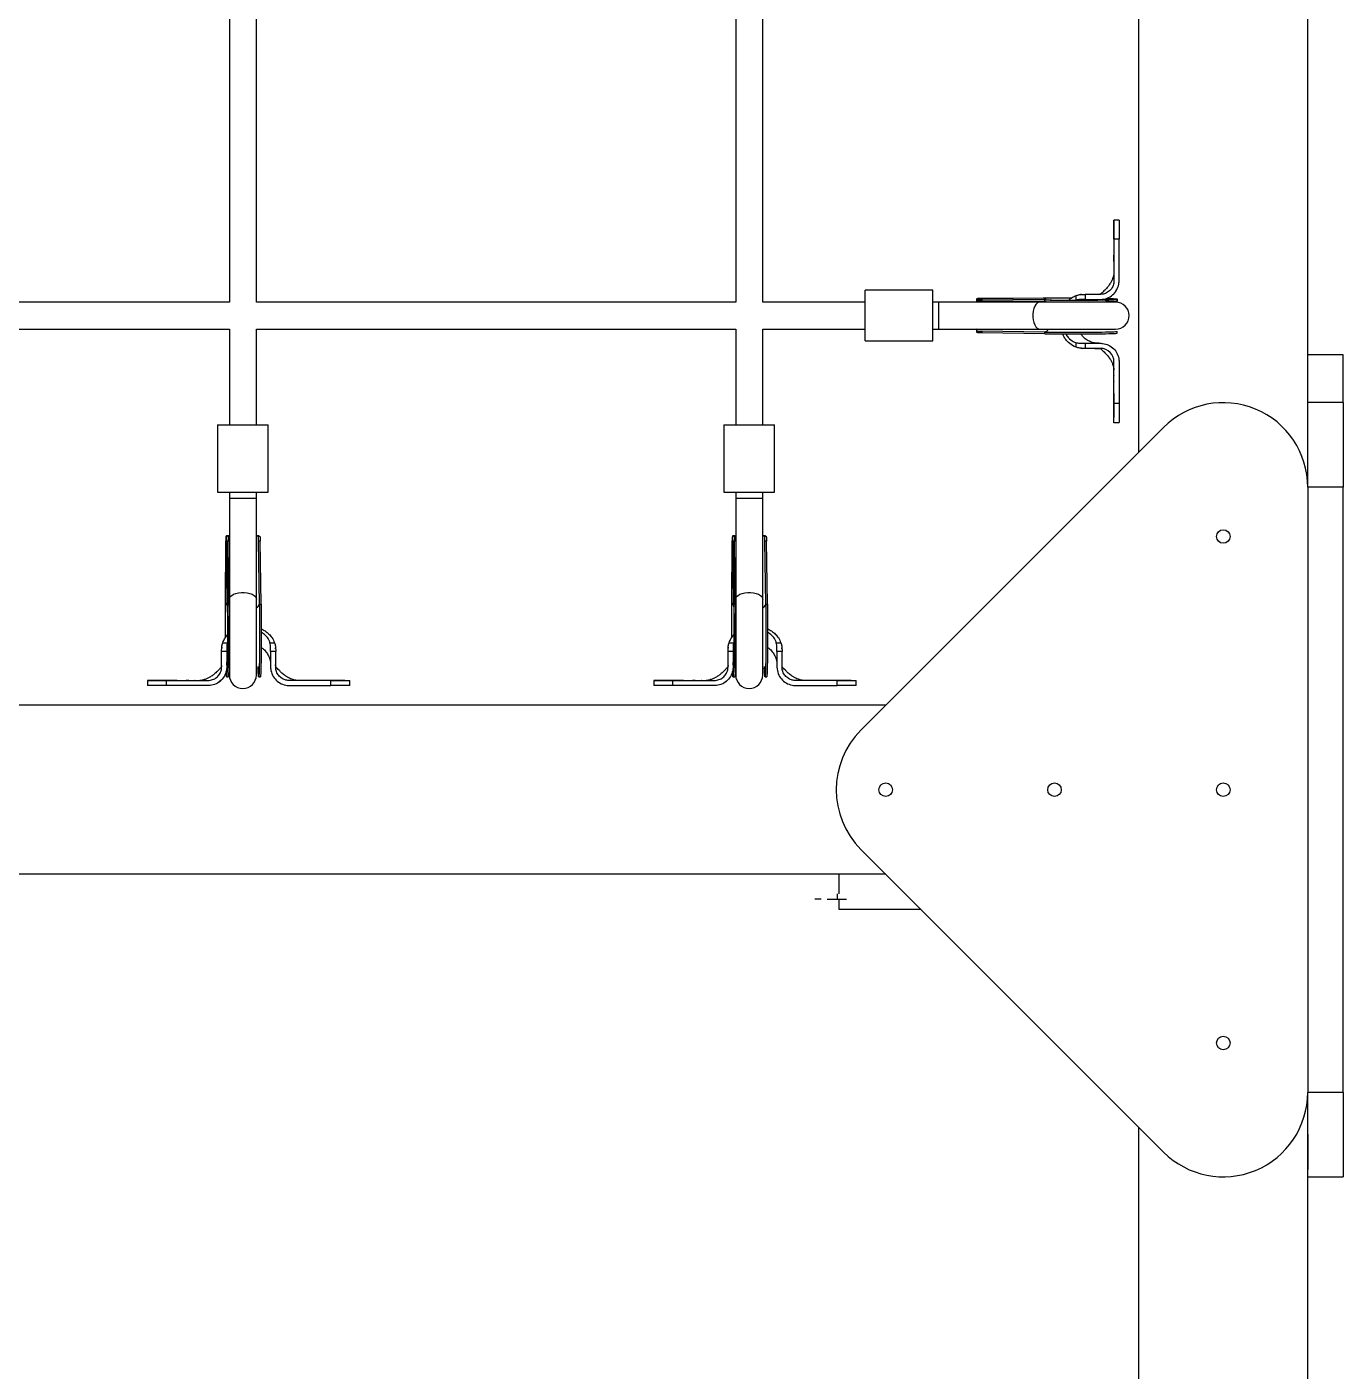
# Model space of a CAD drawing. Header units: millimetres. Extents: x -3907 to 4858, y -4880 to 3482.
# Drawn here: x -510 to 270, y 137 to 934 of the extents above; entities that cross this region are included whole.
import ezdxf

# ---------------------------------------------------------------- set-up
doc = ezdxf.new("R2010")
doc.units = ezdxf.units.MM
doc.layers.add('DIKOM_ОБЪЕКТ', color=7, linetype='Continuous')

msp = doc.modelspace()

# ---------------------------------------------------------------- linework, layer by layer
at = {"layer": 'DIKOM_ОБЪЕКТ'}
for p, q in [((148.69, 681.63), (148.69, 1981.63)), ((248.69, 660.92), (248.69, 1981.63)), ((-390.19, 1054.51), (-390.19, 770.51)), ((-374.19, 770.51), (-374.19, 1054.51)), ((-90.19, 1054.51), (-90.19, 770.51)), ((-74.19, 770.51), (-74.19, 1054.51)), ((133.93, 819.07), (133.93, 813.79)), ((136.93, 819.07), (133.93, 819.07)), ((133.93, 812.47), (133.93, 815.58)), ((133.93, 812.7), (133.93, 814.94)), ((133.93, 807.78), (133.93, 783.07)), ((136.93, 807.78), (133.93, 807.78)), ((136.93, 783.07), (136.93, 807.78)), ((26.58, 777.51), (-13.42, 777.51)), ((-13.42, 762.51), (-13.42, 777.51)), ((26.58, 762.51), (26.58, 777.51)), ((92.01, 772.83), (55.33, 772.65)), ((111.58, 771.68), (111.58, 774.4)), ((114.68, 774.99), (114.11, 774.97)), ((116.79, 775.07), (116.79, 772.07)), ((124.93, 775.07), (116.79, 775.07)), ((125.93, 775.07), (124.93, 775.07)), ((133.97, 775.63), (134.27, 775.96)), ((134.63, 776.34), (135.68, 778.09)), ((-390.19, 770.51), (-674.19, 770.51)), ((-90.19, 770.51), (-374.19, 770.51)), ((-13.42, 770.51), (-74.19, 770.51)), ((30.03, 770.51), (26.58, 770.51)), ((89.9, 770.51), (30.03, 770.51)), ((30.03, 770.51), (30.03, 754.51)), ((52.45, 772.11), (52.45, 771.06)), ((52.61, 771.75), (52.61, 770.69)), ((93.07, 771.75), (54.65, 772.2)), ((92.99, 771.75), (55.72, 772.18)), ((55.72, 772.18), (55.72, 771.18)), ((92.98, 770.75), (55.72, 771.18)), ((134.87, 770.51), (89.9, 770.51)), ((92.98, 770.75), (92.99, 771.75)), ((92.99, 771.75), (93.07, 771.75)), ((93.72, 770.58), (93.13, 770.74)), ((94.41, 770.73), (94.52, 770.51)), ((116.79, 772.07), (124.93, 772.07)), ((118.93, 770.51), (119.2, 770.67)), ((124.93, 772.07), (125.93, 772.07)), ((135.94, 771.12), (135.95, 772.12)), ((-13.42, 747.51), (-13.42, 762.51)), ((26.58, 747.51), (26.58, 762.51)), ((-674.19, 754.51), (-390.19, 754.51)), ((-390.19, 754.51), (-390.19, 697.85)), ((-374.19, 697.85), (-374.19, 754.51)), ((-374.19, 754.51), (-90.19, 754.51)), ((-90.19, 754.51), (-90.19, 697.85)), ((-74.19, 697.85), (-74.19, 754.51)), ((-74.19, 754.51), (-13.42, 754.51)), ((26.58, 754.51), (30.03, 754.51)), ((30.03, 754.51), (89.9, 754.51)), ((52.38, 754.09), (52.38, 753.03)), ((52.54, 753.88), (52.54, 752.82)), ((55.65, 753.18), (55.64, 752.19)), ((92.91, 751.75), (55.64, 752.19)), ((92.91, 752.75), (55.65, 753.18)), ((89.9, 754.51), (134.87, 754.51)), ((92.91, 751.75), (92.91, 752.75)), ((135.87, 752.13), (135.87, 753.13)), ((-13.42, 747.51), (26.58, 747.51)), ((111.58, 743.73), (111.58, 746.45)), ((114.3, 743.13), (115.09, 743.12)), ((114.58, 743.12), (115.28, 743.1)), ((116.79, 746.07), (116.79, 743.07)), ((116.79, 746.07), (124.93, 746.07)), ((124.93, 743.07), (116.79, 743.07)), ((124.93, 746.07), (125.93, 746.07)), ((125.93, 743.07), (124.93, 743.07)), ((133.93, 710.35), (133.93, 735.07)), ((136.93, 735.07), (136.93, 710.35)), ((269.69, 739.21), (248.69, 739.21)), ((269.69, 710.92), (269.69, 739.21)), ((133.93, 711.58), (133.93, 704.94)), ((136.93, 710.35), (133.93, 710.35)), ((133.93, 710.17), (133.93, 709.78)), ((269.69, 710.92), (248.69, 710.92)), ((269.69, 710.92), (269.69, 660.92)), ((133.93, 704.88), (133.93, 702.14)), ((-397.19, 697.85), (-397.19, 657.85)), ((-397.19, 697.85), (-367.19, 697.85)), ((-367.19, 657.85), (-367.19, 697.85)), ((-97.19, 697.85), (-97.19, 657.85)), ((-97.19, 697.85), (-67.19, 697.85)), ((-67.19, 657.85), (-67.19, 697.85)), ((-15.96, 516.99), (163.33, 696.28)), ((133.93, 699.07), (136.93, 699.07)), ((269.69, 660.92), (248.69, 660.92)), ((248.69, 660.92), (248.69, 302.34)), ((269.69, 302.34), (269.69, 660.92)), ((-397.19, 657.85), (-367.19, 657.85)), ((-390.19, 657.85), (-390.19, 654.4)), ((-390.19, 654.4), (-390.19, 594.54)), ((-390.19, 654.4), (-374.19, 654.4)), ((-374.19, 654.4), (-374.19, 657.85)), ((-374.19, 594.54), (-374.19, 654.4)), ((-97.19, 657.85), (-67.19, 657.85)), ((-90.19, 657.85), (-90.19, 654.4)), ((-90.19, 654.4), (-90.19, 594.54)), ((-90.19, 654.4), (-74.19, 654.4)), ((-74.19, 654.4), (-74.19, 657.85)), ((-74.19, 594.54), (-74.19, 654.4)), ((-392.51, 592.43), (-392.32, 629.11)), ((-391.87, 629.76), (-391.42, 591.37)), ((-390.74, 631.99), (-391.79, 631.99)), ((-390.36, 631.83), (-391.43, 631.82)), ((-372.71, 632.06), (-373.76, 632.06)), ((-372.49, 631.9), (-373.55, 631.89)), ((-92.51, 592.43), (-92.32, 629.11)), ((-91.87, 629.76), (-91.42, 591.37)), ((-90.74, 631.99), (-91.79, 631.99)), ((-90.36, 631.83), (-91.43, 631.82)), ((-72.71, 632.06), (-73.76, 632.06)), ((-72.49, 631.9), (-73.55, 631.89)), ((-391.42, 591.45), (-391.86, 628.72)), ((-390.86, 628.72), (-391.86, 628.72)), ((-390.42, 591.46), (-390.86, 628.72)), ((-371.86, 628.8), (-372.86, 628.79)), ((-372.42, 591.53), (-372.86, 628.79)), ((-371.43, 591.53), (-371.86, 628.8)), ((-91.42, 591.45), (-91.86, 628.72)), ((-90.86, 628.72), (-91.86, 628.72)), ((-90.42, 591.46), (-90.86, 628.72)), ((-71.86, 628.8), (-72.86, 628.79)), ((-72.42, 591.53), (-72.86, 628.79)), ((-71.43, 591.53), (-71.86, 628.8)), ((-391.42, 591.45), (-390.42, 591.46)), ((-391.42, 591.37), (-391.42, 591.45)), ((-390.42, 591.38), (-390.26, 590.72)), ((-390.19, 589.91), (-390.41, 590.02)), ((-390.19, 594.54), (-390.19, 549.57)), ((-374.19, 549.57), (-374.19, 594.54)), ((-372.42, 591.53), (-371.43, 591.53)), ((-91.42, 591.45), (-90.42, 591.46)), ((-91.42, 591.37), (-91.42, 591.45)), ((-90.42, 591.38), (-90.26, 590.72)), ((-90.19, 589.91), (-90.41, 590.02)), ((-90.19, 594.54), (-90.19, 549.57)), ((-74.19, 549.57), (-74.19, 594.54)), ((-72.42, 591.53), (-71.43, 591.53)), ((-394.65, 566.16), (-394.68, 565.47)), ((-394.08, 568.74), (-391.36, 568.74)), ((-366.13, 568.74), (-363.41, 568.74)), ((-362.78, 565.04), (-362.83, 565.74)), ((-362.78, 565.02), (-362.79, 565.74)), ((-94.65, 566.16), (-94.68, 565.47)), ((-94.08, 568.74), (-91.36, 568.74)), ((-66.13, 568.74), (-63.41, 568.74)), ((-62.78, 565.04), (-62.83, 565.74)), ((-62.78, 565.02), (-62.79, 565.74)), ((-394.74, 555.39), (-394.74, 563.53)), ((-391.74, 563.53), (-394.74, 563.53)), ((-391.74, 563.53), (-391.74, 555.39)), ((-390.38, 561.06), (-390.19, 561.4)), ((-362.74, 563.53), (-365.74, 563.53)), ((-365.74, 563.53), (-365.74, 555.39)), ((-362.74, 555.39), (-362.74, 563.53)), ((-94.74, 555.39), (-94.74, 563.53)), ((-91.74, 563.53), (-94.74, 563.53)), ((-91.74, 563.53), (-91.74, 555.39)), ((-90.38, 561.06), (-90.19, 561.4)), ((-62.74, 563.53), (-65.74, 563.53)), ((-65.74, 563.53), (-65.74, 555.39)), ((-62.74, 555.39), (-62.74, 563.53)), ((-394.74, 554.39), (-394.74, 555.39)), ((-391.74, 555.39), (-391.74, 554.39)), ((-365.74, 555.39), (-365.74, 554.39)), ((-362.74, 554.39), (-362.74, 555.39)), ((-94.74, 554.39), (-94.74, 555.39)), ((-91.74, 555.39), (-91.74, 554.39)), ((-65.74, 555.39), (-65.74, 554.39)), ((-62.74, 554.39), (-62.74, 555.39)), ((-433.47, 546.39), (-438.74, 546.39)), ((-438.74, 546.39), (-438.74, 543.39)), ((-430.25, 546.39), (-431.52, 546.39)), ((-427.46, 543.39), (-427.46, 546.39)), ((-427.46, 546.39), (-402.74, 546.39)), ((-402.74, 543.39), (-427.46, 543.39)), ((-397.77, 544.64), (-396.01, 545.69)), ((-396.13, 545.6), (-395.31, 546.35)), ((-391.8, 548.49), (-390.8, 548.5)), ((-372.8, 548.57), (-371.8, 548.57)), ((-354.74, 543.39), (-330.03, 543.39)), ((-330.03, 546.39), (-354.73, 546.39)), ((-330.03, 543.39), (-330.03, 546.39)), ((-325.88, 546.39), (-318.77, 546.39)), ((-318.74, 543.39), (-318.74, 546.39)), ((-133.47, 546.39), (-138.74, 546.39)), ((-138.74, 546.39), (-138.74, 543.39)), ((-127.46, 543.39), (-127.46, 546.39)), ((-127.46, 546.39), (-102.74, 546.39)), ((-102.74, 543.39), (-127.46, 543.39)), ((-97.77, 544.64), (-96.01, 545.69)), ((-96.13, 545.6), (-95.31, 546.35)), ((-91.8, 548.49), (-90.8, 548.5)), ((-72.8, 548.57), (-71.8, 548.57)), ((-54.74, 543.39), (-30.03, 543.39)), ((-30.03, 546.39), (-54.73, 546.39)), ((-30.03, 543.39), (-30.03, 546.39)), ((-25.88, 546.39), (-18.77, 546.39)), ((-18.74, 543.39), (-18.74, 546.39)), ((-1.31, 531.63), (-1051.31, 531.63)), ((-15.96, 446.28), (163.33, 266.99)), ((-1.31, 431.63), (-1051.31, 431.63)), ((-28.88, 419.88), (-28.88, 431.63)), ((-31.26, 416.87), (-24.62, 416.88)), ((-30.03, 419.88), (-30.03, 416.88)), ((-29.85, 416.88), (-29.46, 416.88)), ((-28.88, 410.63), (-28.88, 416.88)), ((19.69, 410.63), (-28.88, 410.63)), ((269.69, 302.34), (248.69, 302.34)), ((248.69, -1018.37), (248.69, 302.34)), ((269.69, 302.34), (269.69, 252.34)), ((248.69, 277.63), (248.69, 292.63)), ((148.69, -1018.37), (148.69, 281.63)), ((248.52, 277.63), (248.52, 256.63)), ((248.52, 277.63), (248.69, 277.63)), ((248.69, 277.63), (248.69, 256.63)), ((248.52, 256.63), (248.69, 256.63)), ((248.69, 246.63), (248.69, 256.63)), ((248.69, 252.34), (269.69, 252.34))]:
    msp.add_line(p, q, dxfattribs=at)
at = {"layer": 'DIKOM_ОБЪЕКТ', "flags": 128}
for points in [[(108.53, 772.82), (108.22, 772.82), (104.9, 772.84), (101.58, 772.85), (98.3, 772.85), (95.1, 772.84), (92.01, 772.83)], [(92.99, 771.75), (96.12, 771.71), (99.35, 771.68), (102.64, 771.66), (105.97, 771.65), (109.28, 771.64), (112.54, 771.64), (115.71, 771.65), (118.76, 771.66), (121.65, 771.68), (124.35, 771.71), (126.83, 771.74), (129.05, 771.78), (131, 771.82), (132.65, 771.87), (133.98, 771.92), (134.97, 771.98), (135.63, 772.04), (135.92, 772.1), (135.87, 772.17), (135.46, 772.23), (134.69, 772.29), (133.59, 772.36), (132.15, 772.42), (130.41, 772.48), (129.18, 772.52)], [(89.9, 770.51), (89.26, 770.41), (88.42, 769.94), (87.66, 769.13), (87, 768.01), (86.48, 766.64), (86.12, 765.07), (85.93, 763.38), (85.93, 761.65), (86.12, 759.96), (86.48, 758.39), (87, 757.01), (87.66, 755.89), (88.42, 755.08), (89.26, 754.62), (89.9, 754.51)], [(92.98, 770.75), (96.11, 770.71), (99.34, 770.68), (102.64, 770.66), (105.96, 770.65), (109.27, 770.64), (112.53, 770.64), (115.71, 770.65), (118.76, 770.66), (121.65, 770.68), (124.35, 770.71), (126.82, 770.74), (129.05, 770.78), (131, 770.82), (132.64, 770.87), (133.97, 770.92), (134.97, 770.98), (135.62, 771.04), (135.92, 771.1), (135.94, 771.12)], [(93.85, 770.51), (93.73, 770.58), (93.72, 770.58)], [(92.91, 752.75), (96.04, 752.72), (99.27, 752.69), (102.57, 752.67), (105.89, 752.65), (109.2, 752.65), (112.46, 752.64), (115.64, 752.65), (118.69, 752.66), (121.58, 752.68), (124.28, 752.71), (126.75, 752.74), (128.98, 752.78), (130.93, 752.83), (132.57, 752.87), (133.9, 752.93), (134.9, 752.98), (135.55, 753.04), (135.85, 753.11), (135.87, 753.13)], [(92.91, 751.75), (96.04, 751.72), (99.27, 751.69), (102.57, 751.67), (105.89, 751.65), (109.2, 751.65), (112.46, 751.65), (115.63, 751.65), (118.68, 751.66), (121.57, 751.68), (124.27, 751.71), (126.75, 751.74), (128.97, 751.78), (130.92, 751.83), (132.57, 751.87), (133.9, 751.93), (134.9, 751.98), (135.55, 752.04), (135.85, 752.11), (135.87, 752.13)], [(-390.19, 594.54), (-390.08, 595.18), (-389.62, 596.01), (-388.81, 596.78), (-387.69, 597.43), (-386.31, 597.96), (-384.74, 598.32), (-383.05, 598.5), (-381.32, 598.5), (-379.64, 598.32), (-378.07, 597.96), (-376.69, 597.43), (-375.57, 596.78), (-374.76, 596.01), (-374.3, 595.18), (-374.19, 594.54)], [(-90.19, 594.54), (-90.08, 595.18), (-89.62, 596.01), (-88.81, 596.78), (-87.69, 597.43), (-86.31, 597.96), (-84.74, 598.32), (-83.05, 598.5), (-81.33, 598.5), (-79.64, 598.32), (-78.07, 597.96), (-76.69, 597.43), (-75.57, 596.78), (-74.76, 596.01), (-74.3, 595.18), (-74.19, 594.54)], [(-392.46, 571.79), (-392.47, 572.94), (-392.5, 576.22), (-392.51, 579.54), (-392.52, 582.86), (-392.52, 586.14), (-392.52, 589.34), (-392.51, 592.43)], [(-391.42, 591.45), (-391.39, 588.32), (-391.36, 585.09), (-391.34, 581.79), (-391.33, 578.47), (-391.32, 575.16), (-391.32, 571.9), (-391.32, 568.73), (-391.34, 565.68), (-391.36, 562.79), (-391.38, 560.09), (-391.42, 557.61), (-391.45, 555.39), (-391.5, 553.44), (-391.55, 551.79), (-391.6, 550.46), (-391.66, 549.46), (-391.72, 548.81), (-391.78, 548.51), (-391.84, 548.57), (-391.91, 548.98), (-391.97, 549.75), (-392.04, 550.85), (-392.07, 551.59)], [(-390.42, 591.46), (-390.39, 588.33), (-390.36, 585.09), (-390.34, 581.8), (-390.33, 578.48), (-390.32, 575.17), (-390.32, 571.9), (-390.32, 568.73), (-390.34, 565.68), (-390.36, 562.79), (-390.38, 560.09), (-390.42, 557.61), (-390.45, 555.39), (-390.5, 553.44), (-390.55, 551.79), (-390.6, 550.46), (-390.66, 549.47), (-390.72, 548.82), (-390.78, 548.52), (-390.8, 548.5)], [(-390.26, 590.72), (-390.25, 590.71), (-390.19, 590.59)], [(-372.42, 591.53), (-372.39, 588.4), (-372.36, 585.16), (-372.34, 581.87), (-372.33, 578.55), (-372.32, 575.24), (-372.32, 571.97), (-372.33, 568.8), (-372.34, 565.75), (-372.36, 562.86), (-372.39, 560.16), (-372.42, 557.68), (-372.46, 555.46), (-372.5, 553.51), (-372.55, 551.86), (-372.6, 550.53), (-372.66, 549.54), (-372.72, 548.89), (-372.78, 548.59), (-372.85, 548.64), (-372.91, 549.06), (-372.97, 549.82), (-373.04, 550.92), (-373.1, 552.36), (-373.16, 554.11), (-373.18, 554.69)], [(-371.43, 591.53), (-371.39, 588.4), (-371.36, 585.17), (-371.34, 581.87), (-371.33, 578.55), (-371.32, 575.24), (-371.32, 571.98), (-371.33, 568.8), (-371.34, 565.76), (-371.36, 562.86), (-371.39, 560.16), (-371.42, 557.69), (-371.46, 555.46), (-371.5, 553.52), (-371.55, 551.87), (-371.6, 550.54), (-371.66, 549.54), (-371.72, 548.89), (-371.78, 548.59), (-371.8, 548.57)], [(-92.46, 571.79), (-92.47, 572.94), (-92.5, 576.22), (-92.51, 579.54), (-92.52, 582.86), (-92.52, 586.14), (-92.52, 589.34), (-92.51, 592.43)], [(-91.42, 591.45), (-91.39, 588.32), (-91.36, 585.09), (-91.34, 581.79), (-91.33, 578.47), (-91.32, 575.16), (-91.32, 571.9), (-91.32, 568.73), (-91.34, 565.68), (-91.36, 562.79), (-91.38, 560.09), (-91.42, 557.61), (-91.45, 555.39), (-91.5, 553.44), (-91.55, 551.79), (-91.6, 550.46), (-91.66, 549.46), (-91.72, 548.81), (-91.78, 548.51), (-91.84, 548.57), (-91.91, 548.98), (-91.97, 549.75), (-92.03, 550.85), (-92.07, 551.59)], [(-90.42, 591.46), (-90.39, 588.33), (-90.36, 585.09), (-90.34, 581.8), (-90.33, 578.48), (-90.32, 575.17), (-90.32, 571.9), (-90.32, 568.73), (-90.34, 565.68), (-90.36, 562.79), (-90.38, 560.09), (-90.42, 557.61), (-90.45, 555.39), (-90.5, 553.44), (-90.55, 551.79), (-90.6, 550.46), (-90.66, 549.47), (-90.72, 548.82), (-90.78, 548.52), (-90.8, 548.5)], [(-90.26, 590.72), (-90.25, 590.71), (-90.19, 590.59)], [(-72.42, 591.53), (-72.39, 588.4), (-72.36, 585.16), (-72.34, 581.87), (-72.33, 578.55), (-72.32, 575.24), (-72.32, 571.97), (-72.33, 568.8), (-72.34, 565.75), (-72.36, 562.86), (-72.39, 560.16), (-72.42, 557.68), (-72.46, 555.46), (-72.5, 553.51), (-72.55, 551.86), (-72.6, 550.53), (-72.66, 549.54), (-72.72, 548.89), (-72.78, 548.59), (-72.85, 548.64), (-72.91, 549.06), (-72.97, 549.82), (-73.04, 550.92), (-73.1, 552.36), (-73.16, 554.11), (-73.18, 554.69)], [(-71.43, 591.53), (-71.39, 588.4), (-71.36, 585.17), (-71.34, 581.87), (-71.33, 578.55), (-71.32, 575.24), (-71.32, 571.98), (-71.33, 568.8), (-71.34, 565.76), (-71.36, 562.86), (-71.39, 560.16), (-71.42, 557.69), (-71.46, 555.46), (-71.5, 553.52), (-71.55, 551.87), (-71.6, 550.54), (-71.66, 549.54), (-71.72, 548.89), (-71.78, 548.59), (-71.8, 548.57)]]:
    msp.add_lwpolyline(points, dxfattribs=at)
at = {"layer": 'DIKOM_ОБЪЕКТ'}
for centre in [(198.69, 631.63), (-1.31, 481.63), (98.69, 481.63), (198.69, 481.63), (198.69, 331.63)]:
    msp.add_circle(centre, 4, dxfattribs=at)
for centre, radius, start, end in [((91.58, 770.16), 2.71, 33.48417, 80.87164), ((134.87, 762.51), 8, 270, 90), ((92.35, 755.56), 2.86, 281.36126, 338.61638), ((125.93, 735.07), 8, 0.00008, 89.99928), ((198.69, 660.92), 50, 360, 135), ((-389.82, 592.86), 2.72, 189.19538, 236.88205), ((-375.23, 592.09), 2.86, 291.35368, 348.62558), ((-89.82, 592.86), 2.72, 189.19538, 236.88205), ((-75.23, 592.09), 2.87, 291.37314, 348.62136), ((-382.19, 549.57), 8, 180, 0), ((-82.19, 549.57), 8, 180, 0), ((19.4, 481.63), 50, 135, 225), ((198.69, 302.34), 50, 225, 0)]:
    msp.add_arc(centre, radius, start, end, dxfattribs=at)
for points, knots in [([(133.93, 807.78), (133.93, 807.87), (133.93, 808.28), (133.93, 810), (133.93, 812.41), (133.93, 814.95), (133.93, 816.79), (133.93, 818.12), (133.93, 818.93), (133.93, 819.01), (133.93, 819.05)], [0, 0, 0, 0, 0.012375, 0.061892, 0.261124, 0.409635, 0.562453, 0.710964, 0.863782, 1, 1, 1, 1]), ([(133.93, 813.79), (133.93, 813.4), (133.93, 812.62), (133.93, 811.41), (133.93, 810.79)], [0, 0, 0, 0, 0.4920545, 1, 1, 1, 1]), ([(133.93, 813.43), (133.93, 812.32), (133.93, 809.98), (133.93, 807.49), (133.93, 806.19)], [0, 0, 0, 0, 0.478156, 1, 1, 1, 1]), ([(136.93, 819.05), (136.93, 819.01), (136.93, 818.92), (136.93, 818.07), (136.93, 816.73), (136.93, 814.86), (136.93, 812.68), (136.93, 810.29), (136.93, 808.63), (136.93, 807.78)], [0, 0, 0, 0, 0.144052, 0.292534, 0.445322, 0.593804, 0.746593, 0.872017, 1, 1, 1, 1]), ([(133.93, 808.18), (133.93, 807.24), (133.93, 805.28), (133.93, 802.77), (133.93, 801.46)], [0, 0, 0, 0, 0.477467, 1, 1, 1, 1]), ([(133.93, 794.62), (133.93, 794.6), (133.93, 794.53), (133.93, 794.91), (133.93, 795.75), (133.93, 796.93), (133.93, 797.84), (133.93, 798.27)], [0, 0, 0, 0, 0.064251, 0.306797, 0.549345, 0.791892, 1, 1, 1, 1]), ([(133.93, 787.94), (133.91, 787.57), (133.87, 786.87), (133.39, 785.05), (132.68, 783.31), (131.91, 781.88), (131.2, 780.79), (130.55, 779.86), (129.83, 778.99), (128.98, 778.03), (127.94, 777.13), (127.17, 776.25), (126.47, 775.66), (125.96, 775.26), (125.71, 775.16), (125.65, 775.14), (125.62, 775.13), (125.59, 775.12), (125.56, 775.1), (125.46, 775.08), (125.41, 775.08), (125.35, 775.07), (125.05, 775.07), (124.94, 775.07), (124.9, 775.07)], [0, 0, 0, 0, 0.150024, 0.285116, 0.400985, 0.49106, 0.549655, 0.595438, 0.653442, 0.721444, 0.78823, 0.844908, 0.895824, 0.920033, 0.924451, 0.926123, 0.927571, 0.929029, 0.9306, 0.934412, 0.957287, 0.976122, 0.990799, 1, 1, 1, 1]), ([(133.93, 783.07), (133.93, 782.84), (133.9, 781.72), (133.37, 779.73), (131.85, 777.46), (129.66, 775.82), (127.56, 775.14), (126.3, 775.08), (125.93, 775.07)], [0, 0, 0, 0, 0.0541271, 0.2683338, 0.4825432, 0.6973003, 0.912, 1, 1, 1, 1]), ([(125.93, 772.07), (126.02, 772.07), (126.44, 772.07), (128.1, 772.19), (130.86, 772.99), (133.93, 775.21), (136.08, 778.31), (136.87, 781.1), (136.92, 782.7), (136.93, 783.07)], [0, 0, 0, 0, 0.014799, 0.07411, 0.290025, 0.505958, 0.720948, 0.936012, 1, 1, 1, 1]), ([(133.92, 788.26), (133.92, 788.18), (133.92, 788.02), (133.92, 787.85), (133.92, 787.77)], [0, 0, 0, 0, 0.498082, 1, 1, 1, 1]), ([(55.33, 772.65), (54.85, 772.64), (53.88, 772.64), (52.89, 772.58), (52.43, 772.35), (52.4, 772.04), (52.58, 771.75), (52.61, 771.7)], [0, 0, 0, 0, 0.241936, 0.483943, 0.723269, 0.952869, 1, 1, 1, 1]), ([(106.93, 771.48), (107.47, 771.96), (108.67, 773.05), (110.32, 773.93), (111.37, 774.32), (111.58, 774.4)], [0, 0, 0, 0, 0.39184, 0.875442, 1, 1, 1, 1]), ([(111.58, 774.4), (112.24, 774.59), (113.58, 774.99), (115, 775.04), (115.71, 775.07)], [0, 0, 0, 0, 0.491586, 1, 1, 1, 1]), ([(115.71, 775.07), (115.81, 775.07), (116.17, 775.07), (116.53, 775.07), (116.79, 775.07)], [0, 0, 0, 0, 0.256261, 1, 1, 1, 1]), ([(134.23, 775.84), (134.28, 775.9), (134.38, 776.02), (134.47, 776.13), (134.52, 776.19)], [0, 0, 0, 0, 0.500191, 1, 1, 1, 1]), ([(55.72, 771.18), (55.22, 771.19), (54.22, 771.21), (53.18, 771.19), (52.64, 771.07), (52.66, 770.79), (52.66, 770.69)], [0, 0, 0, 0, 0.281504, 0.563036, 0.840805, 1, 1, 1, 1]), ([(52.67, 771.75), (52.67, 771.85), (52.67, 772.1), (53.25, 772.19), (54.26, 772.21), (55.23, 772.19), (55.72, 772.18)], [0, 0, 0, 0, 0.189923, 0.454973, 0.723243, 1, 1, 1, 1]), ([(130.77, 771.1), (130.74, 771.14), (130.65, 771.28), (130.05, 771.42), (128.85, 771.52), (127.23, 771.56), (125.51, 771.56), (123.73, 771.53), (121.89, 771.52), (119.54, 771.5), (116.61, 771.48), (113.07, 771.47), (109.32, 771.47), (105.5, 771.48), (101.74, 771.5), (97.75, 771.53), (95.14, 771.55), (93.8, 771.57)], [0, 0, 0, 0, 0.0308, 0.105482, 0.17611, 0.242226, 0.303475, 0.343126, 0.391126, 0.448866, 0.516357, 0.593583, 0.680551, 0.752201, 0.829322, 0.91192, 1, 1, 1, 1]), ([(116.79, 772.07), (116.71, 772.07), (116.28, 772.07), (115.2, 772.06), (113.52, 772.13), (112.23, 771.83), (111.58, 771.68)], [0, 0, 0, 0, 0.04843, 0.241942, 0.617176, 1, 1, 1, 1]), ([(122.05, 771.69), (122.25, 771.75), (122.89, 771.96), (123.78, 772.02), (124.54, 772.06), (124.85, 772.07), (124.94, 772.07)], [0, 0, 0, 0, 0.213008, 0.682004, 0.897058, 1, 1, 1, 1]), ([(52.54, 753.38), (52.48, 753.3), (52.37, 753.14), (52.41, 753.07), (52.43, 753.03)], [0, 0, 0, 0, 0.489714, 1, 1, 1, 1]), ([(52.44, 754.09), (52.42, 754.15), (52.39, 754.25), (52.51, 754.45), (52.55, 754.51)], [0, 0, 0, 0, 0.70197, 1, 1, 1, 1]), ([(52.81, 754.57), (52.72, 754.4), (52.48, 753.92), (52.56, 753.51), (53.12, 753.27), (54.14, 753.2), (55.13, 753.19), (55.65, 753.18)], [0, 0, 0, 0, 0.1310662, 0.3543967, 0.5600721, 0.7680166, 1, 1, 1, 1]), ([(55.64, 752.19), (55.14, 752.19), (54.14, 752.2), (53.11, 752.28), (52.57, 752.44), (52.59, 752.72), (52.6, 752.81)], [0, 0, 0, 0, 0.282223, 0.564502, 0.843712, 1, 1, 1, 1]), ([(111.58, 743.73), (111.15, 743.9), (109.46, 744.56), (107.31, 746.09), (105.38, 748.23), (104.18, 749.95), (103.64, 751.16), (103.41, 751.67)], [0, 0, 0, 0, 0.120595, 0.467453, 0.66279, 0.858218, 1, 1, 1, 1]), ([(105.35, 751.66), (105.56, 751.28), (106.18, 750.17), (107.85, 748.38), (109.82, 747.04), (111.25, 746.56), (111.58, 746.45)], [0, 0, 0, 0, 0.155589, 0.454799, 0.87259, 1, 1, 1, 1]), ([(124.98, 746.07), (124.55, 746.08), (123.7, 746.1), (122.45, 746.29), (121.24, 746.58), (119.54, 747.17), (117.47, 748.31), (115.52, 749.92), (114.66, 751.19), (114.35, 751.65)], [0, 0, 0, 0, 0.102215, 0.203879, 0.30311, 0.399754, 0.634754, 0.866421, 1, 1, 1, 1]), ([(111.58, 746.45), (111.66, 746.43), (112.07, 746.31), (112.81, 746.16), (113.65, 746.07), (114.84, 746.06), (115.83, 746.07), (116.65, 746.07), (116.79, 746.07)], [0, 0, 0, 0, 0.048333, 0.242012, 0.435638, 0.532399, 0.919396, 1, 1, 1, 1]), ([(115.71, 743.07), (115.02, 743.09), (113.6, 743.14), (112.26, 743.53), (111.58, 743.73)], [0, 0, 0, 0, 0.492158, 1, 1, 1, 1]), ([(116.79, 743.07), (116.7, 743.07), (116.34, 743.07), (115.98, 743.07), (115.71, 743.07)], [0, 0, 0, 0, 0.256579, 1, 1, 1, 1]), ([(122.62, 743.07), (122.58, 743.07), (122.51, 743.07), (122.69, 743.07), (123.35, 743.07), (124.08, 743.07), (124.62, 743.07), (125.13, 743.07), (125.39, 743.06), (125.46, 743.05), (125.51, 743.04), (125.58, 743.02), (125.61, 743.01), (125.64, 743), (125.67, 742.99), (125.73, 742.96), (125.97, 742.87), (126.48, 742.46), (127.21, 741.83), (128.05, 740.91), (129.08, 739.97), (129.94, 739.03), (130.59, 738.2), (131.21, 737.33), (131.91, 736.25), (132.68, 734.81), (133.39, 733.04), (133.87, 731.19), (133.91, 730.47), (133.93, 730.1)], [0, 0, 0, 0, 0.038804, 0.073968, 0.124841, 0.172223, 0.205993, 0.227863, 0.241702, 0.25434, 0.268541, 0.271441, 0.272638, 0.273733, 0.274877, 0.276186, 0.279639, 0.298265, 0.337811, 0.388351, 0.446674, 0.494113, 0.533652, 0.567929, 0.614049, 0.68494, 0.776097, 0.882281, 1, 1, 1, 1]), ([(125.93, 746.07), (126.02, 746.07), (126.44, 746.06), (128.1, 745.94), (130.84, 745.15), (133.9, 742.95), (136.06, 739.87), (136.87, 737.07), (136.92, 735.45), (136.93, 735.07)], [0, 0, 0, 0, 0.014799, 0.074105, 0.288776, 0.503468, 0.718045, 0.933087, 1, 1, 1, 1]), ([(133.92, 727.23), (133.92, 727.18), (133.92, 727.08), (133.92, 726.98), (133.92, 726.93)], [0, 0, 0, 0, 0.4996031, 1, 1, 1, 1]), ([(133.93, 719.84), (133.93, 719.89), (133.93, 720.44), (133.93, 721.43), (133.93, 722.61), (133.93, 723.33), (133.93, 723.64), (133.93, 723.56), (133.93, 723.55)], [0, 0, 0, 0, 0.022174, 0.263631, 0.50509, 0.746541, 0.987998, 1, 1, 1, 1]), ([(133.93, 716.39), (133.93, 715.08), (133.93, 712.58), (133.93, 710.63), (133.93, 709.7)], [0, 0, 0, 0, 0.522449, 1, 1, 1, 1]), ([(133.93, 699.09), (133.93, 699.08), (133.93, 698.99), (133.93, 699.34), (133.93, 700.2), (133.93, 701.64), (133.93, 703.57), (133.93, 706.34), (133.93, 708.84), (133.93, 710.35)], [0, 0, 0, 0, 0.012296, 0.165144, 0.313684, 0.46653, 0.615071, 0.767918, 1, 1, 1, 1]), ([(136.93, 710.35), (136.93, 710.27), (136.93, 709.89), (136.93, 708.31), (136.93, 706), (136.93, 703.48), (136.93, 701.58), (136.93, 700.15), (136.93, 699.33), (136.93, 698.98), (136.93, 699.08), (136.93, 699.08)], [0, 0, 0, 0, 0.0113925, 0.0569735, 0.240205, 0.3886947, 0.5414899, 0.689979, 0.8427746, 0.9912636, 1, 1, 1, 1]), ([(-391.4, 631.82), (-391.48, 631.87), (-391.81, 632.07), (-392.09, 631.95), (-392.28, 631.39), (-392.31, 630.41), (-392.32, 629.52), (-392.32, 629.11)], [0, 0, 0, 0, 0.081578, 0.324234, 0.554219, 0.789113, 1, 1, 1, 1]), ([(-391.86, 628.72), (-391.87, 629.22), (-391.88, 630.22), (-391.87, 631.25), (-391.76, 631.79), (-391.52, 631.77), (-391.43, 631.77)], [0, 0, 0, 0, 0.282221, 0.564514, 0.843707, 1, 1, 1, 1]), ([(-390.36, 631.77), (-390.47, 631.77), (-390.75, 631.78), (-390.86, 631.23), (-390.88, 630.23), (-390.87, 629.24), (-390.86, 628.72)], [0, 0, 0, 0, 0.180751, 0.441765, 0.705651, 1, 1, 1, 1]), ([(-390.74, 631.94), (-390.66, 631.95), (-390.53, 631.98), (-390.28, 631.84), (-390.19, 631.79)], [0, 0, 0, 0, 0.6247806, 1, 1, 1, 1]), ([(-372.86, 628.79), (-372.87, 629.29), (-372.88, 630.28), (-372.95, 631.34), (-373.2, 631.88), (-373.61, 631.95), (-374.05, 631.73), (-374.2, 631.65)], [0, 0, 0, 0, 0.224289, 0.448655, 0.669989, 0.880398, 1, 1, 1, 1]), ([(-374.19, 631.88), (-374.09, 631.94), (-373.89, 632.06), (-373.81, 632.02), (-373.76, 632)], [0, 0, 0, 0, 0.485353, 1, 1, 1, 1]), ([(-372.71, 632), (-372.77, 632.02), (-372.86, 632.05), (-373.04, 631.93), (-373.08, 631.9)], [0, 0, 0, 0, 0.73809, 1, 1, 1, 1]), ([(-372.49, 631.84), (-372.38, 631.84), (-372.1, 631.85), (-371.95, 631.27), (-371.88, 630.25), (-371.87, 629.29), (-371.86, 628.8)], [0, 0, 0, 0, 0.189939, 0.454986, 0.723249, 1, 1, 1, 1]), ([(-91.4, 631.82), (-91.48, 631.87), (-91.81, 632.07), (-92.09, 631.95), (-92.28, 631.39), (-92.31, 630.41), (-92.32, 629.52), (-92.32, 629.11)], [0, 0, 0, 0, 0.081578, 0.324232, 0.554224, 0.789114, 1, 1, 1, 1]), ([(-91.86, 628.72), (-91.87, 629.22), (-91.88, 630.22), (-91.87, 631.25), (-91.76, 631.79), (-91.52, 631.77), (-91.43, 631.77)], [0, 0, 0, 0, 0.282215, 0.564503, 0.84369, 1, 1, 1, 1]), ([(-90.36, 631.77), (-90.48, 631.77), (-90.75, 631.78), (-90.86, 631.23), (-90.88, 630.23), (-90.87, 629.24), (-90.86, 628.72)], [0, 0, 0, 0, 0.180752, 0.441759, 0.705648, 1, 1, 1, 1]), ([(-90.74, 631.94), (-90.66, 631.95), (-90.53, 631.98), (-90.29, 631.84), (-90.2, 631.79)], [0, 0, 0, 0, 0.634334, 1, 1, 1, 1]), ([(-72.86, 628.79), (-72.87, 629.29), (-72.88, 630.28), (-72.95, 631.34), (-73.2, 631.88), (-73.61, 631.95), (-74.05, 631.73), (-74.2, 631.65)], [0, 0, 0, 0, 0.224292, 0.448658, 0.670005, 0.880397, 1, 1, 1, 1]), ([(-74.19, 631.88), (-74.09, 631.94), (-73.89, 632.06), (-73.81, 632.02), (-73.76, 632)], [0, 0, 0, 0, 0.485353, 1, 1, 1, 1]), ([(-72.46, 631.83), (-72.48, 631.9), (-72.56, 632.15), (-72.77, 632.1), (-73.04, 631.93), (-73.08, 631.9)], [0, 0, 0, 0, 0.252881, 0.872737, 1, 1, 1, 1]), ([(-72.49, 631.84), (-72.38, 631.84), (-72.1, 631.85), (-71.95, 631.27), (-71.88, 630.25), (-71.87, 629.29), (-71.86, 628.8)], [0, 0, 0, 0, 0.189921, 0.454973, 0.723242, 1, 1, 1, 1]), ([(-391.24, 590.64), (-391.23, 589.57), (-391.21, 587.45), (-391.18, 584.19), (-391.15, 580.98), (-391.13, 577.87), (-391.12, 574.89), (-391.1, 571.23), (-391.08, 567.1), (-391.07, 562.93), (-391.04, 559.64), (-391, 557.2), (-390.95, 555.51), (-390.84, 554.48), (-390.76, 553.94), (-390.64, 553.92), (-390.6, 553.91)], [0, 0, 0, 0, 0.070744, 0.139244, 0.205479, 0.269428, 0.331072, 0.390399, 0.501912, 0.604078, 0.696877, 0.780344, 0.854565, 0.919681, 0.975897, 1, 1, 1, 1]), ([(-91.24, 590.64), (-91.23, 589.57), (-91.21, 587.45), (-91.18, 584.19), (-91.15, 580.98), (-91.13, 577.87), (-91.12, 574.89), (-91.1, 571.23), (-91.08, 567.1), (-91.07, 562.93), (-91.04, 559.64), (-91, 557.2), (-90.95, 555.51), (-90.85, 554.48), (-90.76, 553.94), (-90.64, 553.92), (-90.6, 553.91)], [0, 0, 0, 0, 0.070744, 0.139244, 0.205479, 0.269428, 0.331073, 0.390399, 0.501913, 0.604078, 0.696878, 0.780345, 0.854565, 0.919682, 0.975898, 1, 1, 1, 1]), ([(-394.08, 568.74), (-393.91, 569.17), (-393.24, 570.86), (-392.2, 572.5), (-391.15, 573.44), (-391.11, 573.48)], [0, 0, 0, 0, 0.250071, 0.969363, 1, 1, 1, 1]), ([(-371.33, 576.95), (-371.32, 576.95), (-370.48, 576.66), (-368.9, 575.66), (-366.7, 573.95), (-364.7, 571.65), (-363.86, 569.76), (-363.41, 568.74)], [0, 0, 0, 0, 0.0007716, 0.2276869, 0.4706732, 0.7134381, 1, 1, 1, 1]), ([(-366.13, 568.74), (-366.34, 569.32), (-366.92, 570.9), (-368.61, 573.18), (-370.41, 574.38), (-371.32, 574.99)], [0, 0, 0, 0, 0.222978, 0.60896, 1, 1, 1, 1]), ([(-94.08, 568.74), (-93.91, 569.17), (-93.24, 570.86), (-92.2, 572.49), (-91.15, 573.44), (-91.11, 573.48)], [0, 0, 0, 0, 0.25011, 0.969424, 1, 1, 1, 1]), ([(-71.33, 576.95), (-71.32, 576.95), (-70.49, 576.64), (-68.89, 575.67), (-66.7, 573.95), (-64.7, 571.65), (-63.86, 569.76), (-63.41, 568.74)], [0, 0, 0, 0, 0.000734, 0.227688, 0.470647, 0.713415, 1, 1, 1, 1]), ([(-66.13, 568.74), (-66.34, 569.32), (-66.92, 570.9), (-68.61, 573.18), (-70.41, 574.38), (-71.32, 574.99)], [0, 0, 0, 0, 0.222975, 0.608919, 1, 1, 1, 1]), ([(-394.74, 564.61), (-394.72, 565.3), (-394.67, 566.72), (-394.28, 568.06), (-394.08, 568.74)], [0, 0, 0, 0, 0.492145, 1, 1, 1, 1]), ([(-391.36, 568.74), (-391.38, 568.66), (-391.5, 568.26), (-391.72, 567.2), (-391.75, 565.53), (-391.75, 564.2), (-391.74, 563.53)], [0, 0, 0, 0, 0.048359, 0.2421391, 0.6189409, 1, 1, 1, 1]), ([(-371.34, 565.98), (-370.87, 565.67), (-369.61, 564.81), (-367.98, 562.85), (-366.54, 560.22), (-365.88, 557.71), (-365.75, 556.06), (-365.74, 555.45), (-365.74, 555.38)], [0, 0, 0, 0, 0.13498, 0.367159, 0.602677, 0.852668, 0.983506, 1, 1, 1, 1]), ([(-365.74, 563.53), (-365.74, 563.61), (-365.74, 564.04), (-365.75, 564.8), (-365.71, 566.47), (-365.95, 567.77), (-366.13, 568.74)], [0, 0, 0, 0, 0.048445, 0.242263, 0.436066, 1, 1, 1, 1]), ([(-363.41, 568.74), (-363.22, 568.08), (-362.82, 566.74), (-362.77, 565.33), (-362.74, 564.61)], [0, 0, 0, 0, 0.491615, 1, 1, 1, 1]), ([(-94.74, 564.61), (-94.72, 565.3), (-94.67, 566.72), (-94.28, 568.06), (-94.08, 568.74)], [0, 0, 0, 0, 0.492158, 1, 1, 1, 1]), ([(-91.36, 568.74), (-91.38, 568.66), (-91.5, 568.26), (-91.72, 567.2), (-91.75, 565.53), (-91.75, 564.2), (-91.74, 563.53)], [0, 0, 0, 0, 0.048359, 0.242138, 0.618943, 1, 1, 1, 1]), ([(-71.34, 565.98), (-70.87, 565.67), (-69.61, 564.81), (-67.98, 562.85), (-66.54, 560.22), (-65.88, 557.71), (-65.75, 556.06), (-65.74, 555.45), (-65.74, 555.38)], [0, 0, 0, 0, 0.134983, 0.367141, 0.602662, 0.852669, 0.983505, 1, 1, 1, 1]), ([(-65.74, 563.53), (-65.74, 563.61), (-65.74, 564.04), (-65.75, 564.8), (-65.71, 566.47), (-65.95, 567.77), (-66.13, 568.74)], [0, 0, 0, 0, 0.048445, 0.242263, 0.436066, 1, 1, 1, 1]), ([(-63.41, 568.74), (-63.22, 568.08), (-62.82, 566.74), (-62.77, 565.33), (-62.74, 564.61)], [0, 0, 0, 0, 0.491615, 1, 1, 1, 1]), ([(-394.74, 563.53), (-394.74, 563.62), (-394.74, 563.98), (-394.74, 564.34), (-394.74, 564.61)], [0, 0, 0, 0, 0.256317, 1, 1, 1, 1]), ([(-391.74, 555.33), (-391.74, 555.42), (-391.74, 555.59), (-391.74, 555.91), (-391.7, 556.6), (-391.64, 557.38), (-391.46, 557.96), (-391.41, 558.11)], [0, 0, 0, 0, 0.102278, 0.18961, 0.350694, 0.838098, 1, 1, 1, 1]), ([(-362.74, 564.61), (-362.74, 564.52), (-362.74, 564.16), (-362.74, 563.8), (-362.74, 563.53)], [0, 0, 0, 0, 0.25633, 1, 1, 1, 1]), ([(-94.74, 563.53), (-94.74, 563.62), (-94.74, 563.98), (-94.74, 564.34), (-94.74, 564.61)], [0, 0, 0, 0, 0.256317, 1, 1, 1, 1]), ([(-91.74, 555.33), (-91.74, 555.42), (-91.74, 555.59), (-91.74, 555.91), (-91.69, 556.6), (-91.65, 557.38), (-91.46, 557.96), (-91.41, 558.11)], [0, 0, 0, 0, 0.102279, 0.189612, 0.350707, 0.838096, 1, 1, 1, 1]), ([(-62.74, 564.61), (-62.74, 564.52), (-62.74, 564.16), (-62.74, 563.8), (-62.74, 563.53)], [0, 0, 0, 0, 0.25633, 1, 1, 1, 1]), ([(-394.74, 555.21), (-394.74, 555.12), (-394.75, 554.94), (-394.76, 554.89), (-394.76, 554.85), (-394.78, 554.77), (-394.79, 554.73), (-394.8, 554.7), (-394.82, 554.67), (-394.84, 554.61), (-394.93, 554.36), (-395.48, 553.67), (-396.38, 552.76), (-397.57, 551.49), (-398.66, 550.49), (-399.54, 549.77), (-400.46, 549.12), (-401.56, 548.42), (-402.99, 547.65), (-404.73, 546.93), (-406.55, 546.46), (-407.25, 546.41), (-407.61, 546.39)], [0, 0, 0, 0, 0.01819, 0.034394, 0.052854, 0.056714, 0.058316, 0.059778, 0.061258, 0.06295, 0.067437, 0.09197, 0.171063, 0.268633, 0.337572, 0.396364, 0.442787, 0.502187, 0.593503, 0.710967, 0.847913, 1, 1, 1, 1]), ([(-391.74, 554.39), (-391.74, 554.31), (-391.75, 553.88), (-391.87, 552.22), (-392.67, 549.46), (-394.89, 546.39), (-397.99, 544.24), (-400.78, 543.45), (-402.38, 543.4), (-402.74, 543.39)], [0, 0, 0, 0, 0.014809, 0.074109, 0.290034, 0.505958, 0.720946, 0.936016, 1, 1, 1, 1]), ([(-402.74, 546.39), (-402.52, 546.4), (-401.4, 546.43), (-399.41, 546.96), (-397.14, 548.47), (-395.5, 550.66), (-394.81, 552.76), (-394.76, 554.02), (-394.74, 554.39)], [0, 0, 0, 0, 0.054117, 0.268331, 0.482536, 0.697286, 0.911982, 1, 1, 1, 1]), ([(-374.19, 553.56), (-374.18, 553.55), (-374.05, 553.4), (-373.95, 553.34), (-373.87, 553.39), (-373.85, 553.4)], [0, 0, 0, 0, 0.023994, 0.648708, 1, 1, 1, 1]), ([(-365.74, 554.39), (-365.74, 554.31), (-365.74, 553.88), (-365.62, 552.23), (-364.82, 549.48), (-362.63, 546.42), (-359.55, 544.27), (-356.75, 543.46), (-355.13, 543.4), (-354.74, 543.39)], [0, 0, 0, 0, 0.014809, 0.07411, 0.288782, 0.503467, 0.71806, 0.933096, 1, 1, 1, 1]), ([(-349.77, 546.39), (-350.09, 546.41), (-350.69, 546.44), (-352.22, 546.78), (-353.77, 547.33), (-355.28, 548.05), (-356.52, 548.78), (-357.63, 549.54), (-358.58, 550.28), (-359.64, 551.23), (-360.69, 552.37), (-361.61, 553.24), (-362.26, 553.96), (-362.57, 554.4), (-362.65, 554.61), (-362.67, 554.66), (-362.68, 554.68), (-362.69, 554.71), (-362.7, 554.74), (-362.72, 554.82), (-362.72, 554.83), (-362.74, 554.93), (-362.74, 554.97), (-362.75, 555.29), (-362.75, 555.7), (-362.74, 556.04)], [0, 0, 0, 0, 0.1241109, 0.2381004, 0.3399201, 0.4256482, 0.5083293, 0.5579004, 0.6112707, 0.6761398, 0.7572195, 0.8239929, 0.8645853, 0.8837863, 0.8871755, 0.888512, 0.88968, 0.8907724, 0.8919008, 0.8944828, 0.9117922, 0.925079, 0.9328091, 0.9419561, 1, 1, 1, 1]), ([(-354.73, 546.39), (-354.82, 546.39), (-355.28, 546.4), (-356.49, 546.52), (-358.43, 547.14), (-360.53, 548.65), (-362.1, 550.88), (-362.7, 552.93), (-362.73, 554.11), (-362.74, 554.39)], [0, 0, 0, 0, 0.022068, 0.110599, 0.289026, 0.502898, 0.717718, 0.931833, 1, 1, 1, 1]), ([(-94.74, 555.21), (-94.74, 555.12), (-94.74, 554.94), (-94.76, 554.89), (-94.76, 554.85), (-94.78, 554.77), (-94.79, 554.73), (-94.8, 554.7), (-94.82, 554.67), (-94.84, 554.61), (-94.94, 554.36), (-95.47, 553.67), (-96.38, 552.76), (-97.57, 551.49), (-98.66, 550.49), (-99.54, 549.77), (-100.46, 549.12), (-101.56, 548.42), (-102.99, 547.65), (-104.73, 546.93), (-106.55, 546.46), (-107.25, 546.41), (-107.61, 546.39)], [0, 0, 0, 0, 0.01819, 0.034395, 0.052853, 0.056714, 0.058315, 0.059782, 0.061262, 0.062947, 0.067435, 0.091968, 0.17106, 0.26864, 0.337567, 0.39637, 0.442781, 0.502181, 0.593496, 0.71096, 0.847914, 1, 1, 1, 1]), ([(-91.74, 554.39), (-91.75, 554.31), (-91.75, 553.88), (-91.87, 552.22), (-92.67, 549.46), (-94.89, 546.39), (-97.99, 544.24), (-100.78, 543.45), (-102.38, 543.4), (-102.74, 543.39)], [0, 0, 0, 0, 0.01481, 0.074108, 0.290045, 0.505973, 0.720941, 0.936015, 1, 1, 1, 1]), ([(-102.74, 546.39), (-102.52, 546.4), (-101.4, 546.43), (-99.41, 546.96), (-97.14, 548.47), (-95.5, 550.66), (-94.81, 552.76), (-94.76, 554.02), (-94.74, 554.39)], [0, 0, 0, 0, 0.054117, 0.268331, 0.482536, 0.697286, 0.911982, 1, 1, 1, 1]), ([(-74.19, 553.56), (-74.18, 553.55), (-74.05, 553.4), (-73.95, 553.34), (-73.87, 553.39), (-73.85, 553.4)], [0, 0, 0, 0, 0.023995, 0.648699, 1, 1, 1, 1]), ([(-65.74, 554.39), (-65.74, 554.31), (-65.74, 553.88), (-65.62, 552.23), (-64.82, 549.48), (-62.63, 546.42), (-59.55, 544.27), (-56.75, 543.46), (-55.13, 543.4), (-54.74, 543.39)], [0, 0, 0, 0, 0.014809, 0.074108, 0.288786, 0.503468, 0.718036, 0.933097, 1, 1, 1, 1]), ([(-49.77, 546.39), (-50.09, 546.41), (-50.69, 546.44), (-52.22, 546.78), (-53.77, 547.33), (-55.28, 548.05), (-56.52, 548.78), (-57.63, 549.54), (-58.58, 550.28), (-59.64, 551.23), (-60.69, 552.37), (-61.61, 553.24), (-62.26, 553.96), (-62.57, 554.4), (-62.65, 554.61), (-62.67, 554.66), (-62.68, 554.68), (-62.69, 554.71), (-62.7, 554.74), (-62.73, 554.82), (-62.72, 554.83), (-62.74, 554.93), (-62.74, 554.97), (-62.75, 555.29), (-62.75, 555.7), (-62.74, 556.04)], [0, 0, 0, 0, 0.124106, 0.238095, 0.339915, 0.425644, 0.508325, 0.557908, 0.611278, 0.676137, 0.757217, 0.823991, 0.864583, 0.883784, 0.88718, 0.888516, 0.889678, 0.890776, 0.8919, 0.894482, 0.911792, 0.925079, 0.932809, 0.941956, 1, 1, 1, 1]), ([(-54.73, 546.39), (-54.82, 546.39), (-55.28, 546.4), (-56.49, 546.52), (-58.43, 547.14), (-60.53, 548.65), (-62.1, 550.88), (-62.7, 552.93), (-62.73, 554.11), (-62.74, 554.39)], [0, 0, 0, 0, 0.022106, 0.110637, 0.289027, 0.502899, 0.717718, 0.931833, 1, 1, 1, 1]), ([(-427.46, 543.39), (-427.54, 543.39), (-427.92, 543.39), (-429.5, 543.39), (-431.81, 543.39), (-434.33, 543.39), (-436.23, 543.39), (-437.66, 543.39), (-438.48, 543.39), (-438.83, 543.39), (-438.73, 543.39), (-438.73, 543.39)], [0, 0, 0, 0, 0.011383, 0.056976, 0.240197, 0.388685, 0.541484, 0.68998, 0.842774, 0.991264, 1, 1, 1, 1]), ([(-438.72, 546.39), (-438.73, 546.39), (-438.82, 546.39), (-438.47, 546.39), (-437.61, 546.39), (-436.18, 546.39), (-434.24, 546.39), (-431.47, 546.39), (-428.97, 546.39), (-427.46, 546.39)], [0, 0, 0, 0, 0.012296, 0.165143, 0.313682, 0.466528, 0.615071, 0.767915, 1, 1, 1, 1]), ([(-430.47, 546.39), (-431.09, 546.39), (-432.3, 546.39), (-433.08, 546.39), (-433.47, 546.39)], [0, 0, 0, 0, 0.507942, 1, 1, 1, 1]), ([(-425.87, 546.39), (-427.17, 546.39), (-429.66, 546.39), (-431.99, 546.39), (-433.11, 546.39)], [0, 0, 0, 0, 0.521835, 1, 1, 1, 1]), ([(-421.14, 546.39), (-422.45, 546.39), (-424.96, 546.39), (-426.92, 546.39), (-427.85, 546.39)], [0, 0, 0, 0, 0.522541, 1, 1, 1, 1]), ([(-414.29, 546.39), (-414.28, 546.39), (-414.21, 546.39), (-414.61, 546.39), (-415.16, 546.39), (-415.67, 546.39), (-415.76, 546.39)], [0, 0, 0, 0, 0.106445, 0.508279, 0.910133, 1, 1, 1, 1]), ([(-410.41, 546.4), (-410.45, 546.4), (-410.55, 546.4), (-410.65, 546.41), (-410.7, 546.41)], [0, 0, 0, 0, 0.499184, 1, 1, 1, 1]), ([(-395.86, 545.81), (-395.81, 545.85), (-395.7, 545.94), (-395.58, 546.04), (-395.52, 546.1)], [0, 0, 0, 0, 0.499816, 1, 1, 1, 1]), ([(-349.31, 546.41), (-349.38, 546.41), (-349.51, 546.41), (-349.65, 546.41), (-349.71, 546.41)], [0, 0, 0, 0, 0.498436, 1, 1, 1, 1]), ([(-329.37, 546.39), (-330.31, 546.39), (-332.26, 546.39), (-334.76, 546.39), (-336.07, 546.39)], [0, 0, 0, 0, 0.477568, 1, 1, 1, 1]), ([(-321.85, 546.39), (-322.76, 546.39), (-325.9, 546.39), (-329.03, 546.39), (-331.26, 546.39)], [0, 0, 0, 0, 0.291679, 1, 1, 1, 1]), ([(-330.03, 546.39), (-329.94, 546.39), (-329.53, 546.39), (-327.81, 546.39), (-325.4, 546.39), (-322.86, 546.39), (-321.03, 546.39), (-319.69, 546.39), (-318.88, 546.39), (-318.8, 546.39), (-318.77, 546.39)], [0, 0, 0, 0, 0.012382, 0.061909, 0.261131, 0.409637, 0.562455, 0.710965, 0.863783, 1, 1, 1, 1]), ([(-318.76, 543.39), (-318.8, 543.39), (-318.89, 543.39), (-319.74, 543.39), (-321.08, 543.39), (-322.95, 543.39), (-325.13, 543.39), (-327.52, 543.39), (-329.18, 543.39), (-330.03, 543.39)], [0, 0, 0, 0, 0.144051, 0.292531, 0.445317, 0.593796, 0.746587, 0.872009, 1, 1, 1, 1]), ([(-127.46, 543.39), (-127.54, 543.39), (-127.92, 543.39), (-129.5, 543.39), (-131.81, 543.39), (-134.33, 543.39), (-136.23, 543.39), (-137.66, 543.39), (-138.48, 543.39), (-138.83, 543.39), (-138.73, 543.39), (-138.73, 543.39)], [0, 0, 0, 0, 0.011402, 0.056975, 0.240212, 0.388697, 0.541494, 0.689979, 0.842776, 0.991264, 1, 1, 1, 1]), ([(-138.72, 546.39), (-138.73, 546.39), (-138.82, 546.39), (-138.47, 546.39), (-137.61, 546.39), (-136.18, 546.39), (-134.24, 546.39), (-131.47, 546.39), (-128.97, 546.39), (-127.46, 546.39)], [0, 0, 0, 0, 0.0122958, 0.1651444, 0.313683, 0.4665287, 0.615072, 0.7679154, 1, 1, 1, 1]), ([(-130.47, 546.39), (-131.09, 546.39), (-132.3, 546.39), (-133.08, 546.39), (-133.47, 546.39)], [0, 0, 0, 0, 0.507942, 1, 1, 1, 1]), ([(-125.87, 546.39), (-127.17, 546.39), (-129.66, 546.39), (-131.99, 546.39), (-133.11, 546.39)], [0, 0, 0, 0, 0.521835, 1, 1, 1, 1]), ([(-121.14, 546.39), (-122.45, 546.39), (-124.96, 546.39), (-126.92, 546.39), (-127.85, 546.39)], [0, 0, 0, 0, 0.522529, 1, 1, 1, 1]), ([(-114.29, 546.39), (-114.28, 546.39), (-114.21, 546.39), (-114.61, 546.39), (-115.16, 546.39), (-115.67, 546.39), (-115.76, 546.39)], [0, 0, 0, 0, 0.106448, 0.508263, 0.91013, 1, 1, 1, 1]), ([(-110.41, 546.4), (-110.45, 546.4), (-110.55, 546.4), (-110.65, 546.41), (-110.7, 546.41)], [0, 0, 0, 0, 0.500002, 1, 1, 1, 1]), ([(-95.86, 545.81), (-95.81, 545.85), (-95.7, 545.94), (-95.58, 546.04), (-95.52, 546.1)], [0, 0, 0, 0, 0.499812, 1, 1, 1, 1]), ([(-49.31, 546.41), (-49.38, 546.41), (-49.51, 546.41), (-49.65, 546.41), (-49.72, 546.41)], [0, 0, 0, 0, 0.498323, 1, 1, 1, 1]), ([(-29.37, 546.39), (-30.31, 546.39), (-32.26, 546.39), (-34.76, 546.39), (-36.07, 546.39)], [0, 0, 0, 0, 0.477543, 1, 1, 1, 1]), ([(-21.85, 546.39), (-22.76, 546.39), (-25.9, 546.39), (-29.03, 546.39), (-31.26, 546.39)], [0, 0, 0, 0, 0.291644, 1, 1, 1, 1]), ([(-30.03, 546.39), (-29.94, 546.39), (-29.53, 546.39), (-27.81, 546.39), (-25.4, 546.39), (-22.86, 546.39), (-21.03, 546.39), (-19.69, 546.39), (-18.88, 546.39), (-18.8, 546.39), (-18.77, 546.39)], [0, 0, 0, 0, 0.012382, 0.06189, 0.261131, 0.409638, 0.562456, 0.710967, 0.863781, 1, 1, 1, 1]), ([(-18.76, 543.39), (-18.8, 543.39), (-18.89, 543.39), (-19.74, 543.39), (-21.08, 543.39), (-22.95, 543.39), (-25.13, 543.39), (-27.52, 543.39), (-29.18, 543.39), (-30.03, 543.39)], [0, 0, 0, 0, 0.1440518, 0.2925321, 0.4453186, 0.5938092, 0.7465859, 0.8720085, 1, 1, 1, 1]), ([(-39.52, 416.88), (-39.57, 416.88), (-40.12, 416.88), (-41.11, 416.87), (-42.29, 416.87), (-43.01, 416.88), (-43.32, 416.88), (-43.24, 416.88), (-43.23, 416.88)], [0, 0, 0, 0, 0.022189, 0.263629, 0.505075, 0.746545, 0.988001, 1, 1, 1, 1]), ([(-36.07, 416.88), (-34.76, 416.88), (-32.26, 416.87), (-30.31, 416.88), (-29.37, 416.88)], [0, 0, 0, 0, 0.522459, 1, 1, 1, 1])]:
    msp.add_open_spline(points, degree=3, knots=knots, dxfattribs=at)

doc.saveas('drawing.dxf')
